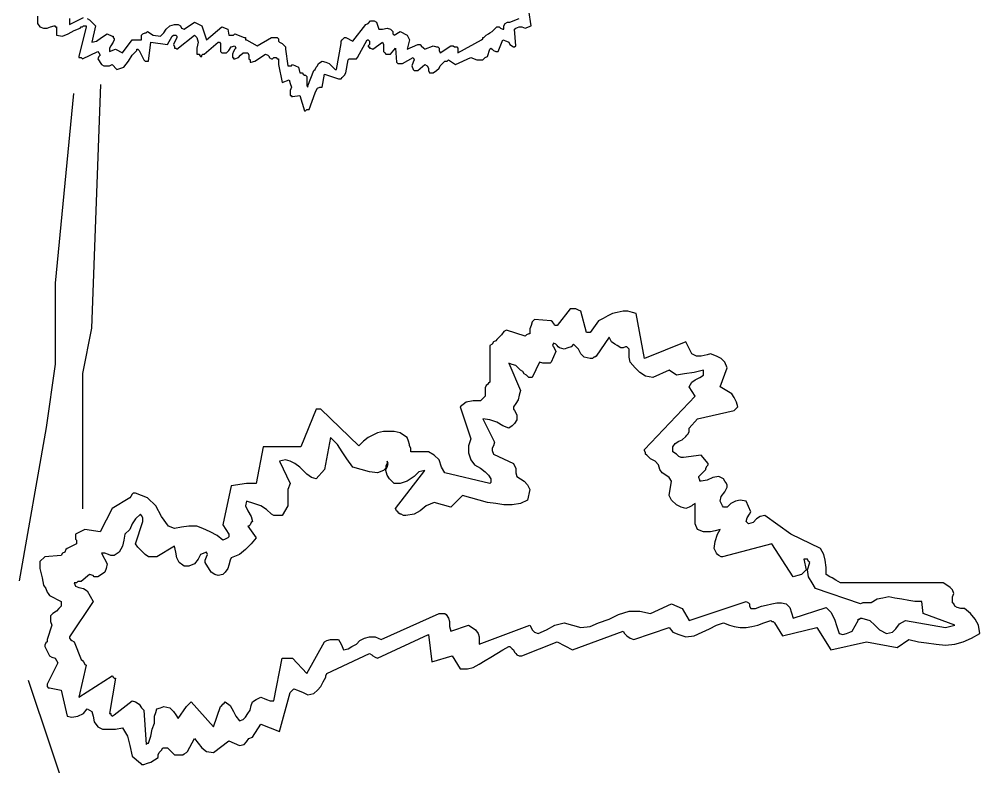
# Model space of a CAD drawing. Extents: x 46.7 to 52.5, y -126.6 to -115.8.
# Drawn here: x 49.4 to 51.468, y -119.026 to -117.416 of the extents above; entities that cross this region are included whole.
import ezdxf

# ---------------------------------------------------------------- set-up
doc = ezdxf.new("R2010")
doc.units = 0
doc.header["$MEASUREMENT"] = 0
doc.layers.get('0').update_dxf_attribs({"linetype": 'CONTINUOUS'})
doc.layers.add('7', color=7, linetype='CONTINUOUS')

msp = doc.modelspace()

# ---------------------------------------------------------------- linework, layer by layer
for points in [[(49.5752, -117.557), (49.5558, -118.0817), (49.5364, -118.1788), (49.5364, -118.3537), (49.5364, -118.4703)], [(49.5169, -117.5765), (49.478, -117.9845), (49.478, -118.1594), (49.4586, -118.2954), (49.4003, -118.6257)], [(49.4197, -118.8395), (49.5169, -119.131), (49.5558, -119.4807), (49.5558, -119.6362), (49.5364, -119.8499), (49.5364, -119.9665)]]:
    msp.add_lwpolyline(points)
at = {"layer": '7', "linetype": 'CONTINUOUS'}
for points in [[(50.0142, -117.6132), (50.0167, -117.6132), (50.0192, -117.6106), (50.0218, -117.6106), (50.0243, -117.6106), (50.037, -117.5751), (50.0396, -117.57), (50.0421, -117.5649), (50.0472, -117.5624), (50.0523, -117.5624), (50.0573, -117.5344), (50.0878, -117.5446), (50.0929, -117.5446), (50.0955, -117.542), (50.1005, -117.537), (50.1031, -117.5319), (50.1082, -117.5039), (50.1107, -117.5014), (50.1158, -117.5014), (50.1183, -117.5014), (50.1234, -117.5014), (50.1234, -117.5014), (50.126, -117.5014), (50.126, -117.5014), (50.1285, -117.4988), (50.1488, -117.4607), (50.1488, -117.4607), (50.1514, -117.4607), (50.1539, -117.4633), (50.1539, -117.4658), (50.1539, -117.4684), (50.1539, -117.4709), (50.1514, -117.4734), (50.1514, -117.476), (50.1539, -117.476), (50.1539, -117.4785), (50.1564, -117.4785), (50.1615, -117.4811), (50.1819, -117.4658), (50.1844, -117.4709), (50.1844, -117.476), (50.1844, -117.4811), (50.1844, -117.4861), (50.1869, -117.4887), (50.1895, -117.4912), (50.1946, -117.4912), (50.1996, -117.4912), (50.2098, -117.4785), (50.2123, -117.509), (50.2149, -117.5116), (50.2174, -117.5116), (50.2225, -117.5116), (50.2251, -117.5116), (50.2479, -117.4988), (50.2505, -117.5039), (50.2479, -117.509), (50.2454, -117.5166), (50.2479, -117.5243), (50.2505, -117.5268), (50.253, -117.5268), (50.2555, -117.5268), (50.2581, -117.5268), (50.2733, -117.5141), (50.2784, -117.5166), (50.281, -117.5217), (50.281, -117.5268), (50.2835, -117.5319), (50.2911, -117.5319), (50.2987, -117.5268), (50.3038, -117.5217), (50.3064, -117.5166), (50.3089, -117.5141), (50.3089, -117.5141), (50.3114, -117.5116), (50.3114, -117.5116), (50.314, -117.509), (50.3165, -117.5065), (50.3216, -117.5065), (50.3242, -117.5039), (50.3394, -117.5141), (50.3724, -117.4988), (50.3851, -117.5039), (50.3902, -117.5039), (50.3978, -117.5039), (50.4029, -117.4988), (50.408, -117.4963), (50.4131, -117.4811), (50.4156, -117.4785), (50.4182, -117.4811), (50.4207, -117.4836), (50.4258, -117.4861), (50.4283, -117.4861), (50.4283, -117.4861), (50.4283, -117.4861), (50.4309, -117.4861), (50.441, -117.4607), (50.4487, -117.4633), (50.4537, -117.4658), (50.4563, -117.4709), (50.4639, -117.476), (50.4639, -117.476), (50.4664, -117.476), (50.4664, -117.476), (50.469, -117.4734), (50.4664, -117.4379), (50.469, -117.4353), (50.4766, -117.4328), (50.4817, -117.4328), (50.4893, -117.4353), (50.502, -117.4302), (50.4969, -117.3972)], [(49.4399, -117.4099), (49.4399, -117.4175), (49.4399, -117.4252), (49.445, -117.4328), (49.4526, -117.4353), (49.4602, -117.4353), (49.4678, -117.4328), (49.4755, -117.4302), (49.478, -117.4302), (49.478, -117.4302), (49.478, -117.4328), (49.4805, -117.4328), (49.4805, -117.4506), (49.4932, -117.4531), (49.506, -117.448), (49.5187, -117.4404), (49.5314, -117.4353), (49.5339, -117.4328), (49.5364, -117.4328), (49.5364, -117.4328), (49.539, -117.4302), (49.5415, -117.4302), (49.5441, -117.4302), (49.5441, -117.4328), (49.5441, -117.4328), (49.5288, -117.4963), (49.5288, -117.4988), (49.5314, -117.4988), (49.5339, -117.4988), (49.5364, -117.5014), (49.5695, -117.4861), (49.572, -117.4887), (49.5746, -117.4938), (49.572, -117.4963), (49.5695, -117.5014), (49.5771, -117.5141), (49.5822, -117.5166), (49.5873, -117.5166), (49.5949, -117.5166), (49.6, -117.5141), (49.6101, -117.5243), (49.6254, -117.5192), (49.6355, -117.5065), (49.6432, -117.4938), (49.6533, -117.4836), (49.6533, -117.4811), (49.6559, -117.4811), (49.6559, -117.4811), (49.6584, -117.4836), (49.6686, -117.5039), (49.6711, -117.5065), (49.6737, -117.5065), (49.6762, -117.5065), (49.6787, -117.5065), (49.6838, -117.4658), (49.7194, -117.4709), (49.7296, -117.4531), (49.7321, -117.4506), (49.7346, -117.4506), (49.7346, -117.4506), (49.7372, -117.4506), (49.7372, -117.4506), (49.7397, -117.4531), (49.7397, -117.4531), (49.7397, -117.4556), (49.7372, -117.4607), (49.7346, -117.4658), (49.7321, -117.4709), (49.7346, -117.476), (49.7346, -117.4785), (49.7372, -117.4785), (49.7372, -117.4785), (49.7397, -117.4811), (49.7778, -117.4506), (49.7829, -117.4556), (49.7855, -117.4658), (49.7829, -117.4785), (49.7829, -117.4887), (49.7829, -117.4887), (49.7829, -117.4887), (49.7829, -117.4912), (49.7829, -117.4912), (49.7855, -117.4912), (49.788, -117.4912), (49.788, -117.4938), (49.7905, -117.4963), (49.7931, -117.4963), (49.7931, -117.4938), (49.7956, -117.4912), (49.7982, -117.4912), (49.8287, -117.4658), (49.8287, -117.4658), (49.8287, -117.4658), (49.8312, -117.4658), (49.8337, -117.4684), (49.8337, -117.4836), (49.8337, -117.4861), (49.8337, -117.4861), (49.8363, -117.4887), (49.8388, -117.4887), (49.8464, -117.4887), (49.8515, -117.4836), (49.8566, -117.476), (49.8642, -117.4734), (49.8668, -117.4785), (49.8642, -117.4811), (49.8617, -117.4861), (49.8591, -117.4912), (49.8591, -117.4912), (49.8591, -117.4938), (49.8591, -117.4963), (49.8591, -117.4988), (49.8591, -117.4988), (49.8617, -117.4988), (49.8617, -117.5014), (49.8642, -117.5014), (49.8719, -117.4988), (49.8769, -117.4938), (49.882, -117.4887), (49.8896, -117.4887), (49.8922, -117.4887), (49.8947, -117.4938), (49.8947, -117.4963), (49.8947, -117.4988), (49.8947, -117.5014), (49.8973, -117.5039), (49.8973, -117.509), (49.8998, -117.509), (49.9074, -117.5065), (49.9151, -117.5014), (49.9227, -117.4963), (49.9303, -117.4912), (49.9354, -117.4938), (49.9379, -117.4963), (49.9379, -117.4988), (49.943, -117.5014), (49.9455, -117.5014), (49.9481, -117.4988), (49.9506, -117.4988), (49.9532, -117.4988), (49.9557, -117.5014), (49.9557, -117.5014), (49.9582, -117.5014), (49.9582, -117.5039), (49.9582, -117.5065), (49.9582, -117.509), (49.9582, -117.5116), (49.9582, -117.5141), (49.9659, -117.5522), (49.9811, -117.5471), (49.9837, -117.5547), (49.9862, -117.5624), (49.9837, -117.57), (49.9837, -117.5776), (49.9837, -117.5802), (49.9862, -117.5802), (49.9862, -117.5827), (49.9887, -117.5827), (50.004, -117.5802), (50.0142, -117.6132)], [(49.5085, -117.415), (49.5085, -117.4277), (49.539, -117.4125)], [(49.5466, -117.415), (49.5517, -117.4175), (49.5593, -117.4252), (49.5644, -117.4302), (49.5568, -117.4658), (49.5669, -117.4633), (49.5771, -117.4556), (49.5898, -117.448), (49.6, -117.4531), (49.6025, -117.4531), (49.6025, -117.4556), (49.605, -117.4582), (49.605, -117.4607), (49.6025, -117.4658), (49.5974, -117.4734), (49.5949, -117.4785), (49.5949, -117.4861), (49.6076, -117.4811), (49.6228, -117.4887), (49.6432, -117.4607), (49.6635, -117.4607), (49.6635, -117.4506), (49.666, -117.448), (49.6711, -117.4455), (49.6737, -117.4455), (49.6762, -117.4429), (49.6889, -117.4506), (49.7041, -117.4531), (49.7118, -117.4455), (49.7169, -117.4379), (49.7245, -117.4302), (49.7346, -117.4277), (49.7423, -117.4277), (49.7473, -117.4302), (49.7499, -117.4353), (49.755, -117.4379), (49.7778, -117.4226), (49.7931, -117.4302), (49.8032, -117.4607), (49.8363, -117.4328), (49.849, -117.4379), (49.8515, -117.4506), (49.8566, -117.4506), (49.8591, -117.4506), (49.8617, -117.4506), (49.8642, -117.448), (49.8846, -117.4556), (49.8871, -117.4556), (49.8871, -117.4582), (49.8871, -117.4607), (49.8896, -117.4607), (49.9125, -117.4734), (49.943, -117.4556), (49.9532, -117.4556), (49.9557, -117.4556), (49.9582, -117.4582), (49.9582, -117.4633), (49.9608, -117.4658), (49.9659, -117.4684), (49.9684, -117.4709), (49.9735, -117.476), (49.9735, -117.4811), (49.9786, -117.5166), (49.9811, -117.5166), (49.9837, -117.5166), (49.9862, -117.5166), (49.9887, -117.5141), (50.0014, -117.5192), (50.004, -117.5319), (50.0065, -117.5319), (50.0091, -117.5319), (50.0091, -117.5319), (50.0116, -117.5344), (50.0142, -117.537), (50.0167, -117.537), (50.0192, -117.5395), (50.0192, -117.5446), (50.0192, -117.5471), (50.0192, -117.5497), (50.0192, -117.5522), (50.0192, -117.5547), (50.0192, -117.5573), (50.0192, -117.5573), (50.0192, -117.5598), (50.0218, -117.5624), (50.0218, -117.5624), (50.0218, -117.5598), (50.0218, -117.5598), (50.0218, -117.5598)], [(50.0218, -117.5598), (50.0345, -117.5268), (50.037, -117.5243), (50.0396, -117.5192), (50.0421, -117.5166), (50.0446, -117.5116), (50.0523, -117.5065), (50.0599, -117.509), (50.0675, -117.5116), (50.0726, -117.5166), (50.0751, -117.5192), (50.0777, -117.5217), (50.0802, -117.5243), (50.0828, -117.5243), (50.0929, -117.4684), (50.0929, -117.4633), (50.0955, -117.4607), (50.1005, -117.4556), (50.1031, -117.4556), (50.1183, -117.4633), (50.1463, -117.4277), (50.1514, -117.4252), (50.1564, -117.4201), (50.1641, -117.4201), (50.1692, -117.4226), (50.1742, -117.4379), (50.1819, -117.4379), (50.192, -117.4353), (50.1996, -117.4379), (50.2047, -117.4429), (50.2047, -117.4429), (50.2047, -117.4455), (50.2047, -117.448), (50.2073, -117.4506), (50.22, -117.4429), (50.2352, -117.4506), (50.2403, -117.4607), (50.2352, -117.4811), (50.2581, -117.4709), (50.2632, -117.4709), (50.2657, -117.4734), (50.2708, -117.4785), (50.2733, -117.4811), (50.2784, -117.4785), (50.286, -117.476), (50.2911, -117.4734), (50.2987, -117.476), (50.3013, -117.476), (50.3038, -117.4785), (50.3038, -117.4836), (50.3064, -117.4887), (50.3292, -117.4734), (50.3318, -117.4734), (50.3318, -117.4734), (50.3343, -117.4734), (50.3343, -117.4734), (50.3369, -117.476), (50.3394, -117.476), (50.3394, -117.476), (50.3419, -117.476), (50.3445, -117.4785), (50.3445, -117.4811), (50.3445, -117.4861), (50.3445, -117.4887), (50.3953, -117.4607), (50.3978, -117.4582), (50.3978, -117.4556), (50.4004, -117.4556), (50.4029, -117.4531), (50.4055, -117.4506), (50.4105, -117.448), (50.4131, -117.4455), (50.4182, -117.4429), (50.4283, -117.4328), (50.4334, -117.4328), (50.436, -117.4353), (50.441, -117.4379), (50.4436, -117.4379), (50.4436, -117.4302), (50.4461, -117.4252), (50.4512, -117.4226), (50.4563, -117.4226), (50.4766, -117.415)], [(49.6686, -119.0209), (49.6762, -119.0184), (49.6838, -119.0158), (49.6914, -119.0107), (49.6991, -119.0057), (49.6991, -119.0006), (49.7016, -118.9955), (49.7067, -118.9904), (49.7092, -118.9853), (49.7092, -118.9853), (49.7118, -118.9853), (49.7169, -118.9853), (49.7194, -118.9853), (49.7346, -119.0006), (49.7372, -119.0006), (49.7423, -119.0006), (49.7448, -119.0006), (49.7473, -119.0006), (49.7524, -119.0006), (49.755, -118.998), (49.7601, -118.9955), (49.7626, -118.993), (49.7778, -118.965), (49.7855, -118.9752), (49.7931, -118.9853), (49.8032, -118.993), (49.8185, -118.9955), (49.8515, -118.9701), (49.8744, -118.9802), (49.8846, -118.9777), (49.8896, -118.9726), (49.8947, -118.965), (49.9023, -118.9625), (49.9201, -118.9345), (49.9608, -118.9498), (49.9837, -118.8659), (49.9913, -118.8583), (49.9989, -118.8608), (50.0116, -118.8659), (50.0218, -118.871), (50.0345, -118.8684), (50.0421, -118.8608), (50.0497, -118.8532), (50.0548, -118.843), (50.0573, -118.838), (50.0599, -118.8329), (50.0599, -118.8303), (50.0624, -118.8252), (50.1539, -118.7821), (50.159, -118.7846), (50.1615, -118.7871), (50.1666, -118.7897), (50.1717, -118.7922), (50.281, -118.7414), (50.2886, -118.7998), (50.3318, -118.7871), (50.3496, -118.8151), (50.3648, -118.8151), (50.3775, -118.8125), (50.3902, -118.8049), (50.4029, -118.7973), (50.4156, -118.7897), (50.4283, -118.7821), (50.441, -118.7744), (50.4537, -118.7668), (50.4563, -118.7668), (50.4614, -118.7719), (50.4639, -118.7744), (50.4664, -118.7795), (50.469, -118.7821), (50.4715, -118.7846), (50.4766, -118.7871), (50.4817, -118.7871), (50.5579, -118.7566), (50.591, -118.7744), (50.7002, -118.7338), (50.7028, -118.7389), (50.7078, -118.7439), (50.7155, -118.749), (50.7231, -118.7516), (50.7993, -118.7261), (50.8069, -118.7363), (50.8196, -118.7414), (50.8349, -118.7465), (50.8527, -118.7439), (50.8705, -118.7363), (50.8857, -118.7287), (50.901, -118.7211), (50.9162, -118.716), (50.9289, -118.7211), (50.9391, -118.7236), (50.9518, -118.7261), (50.9645, -118.7261), (50.9772, -118.7236), (50.9899, -118.7211), (51.0026, -118.716), (51.0178, -118.7109), (51.0178, -118.7109), (51.0204, -118.7134), (51.0229, -118.7134), (51.0255, -118.716), (51.0433, -118.7439), (51.1169, -118.7261), (51.1474, -118.7744), (51.2237, -118.7566), (51.2897, -118.7693), (51.3151, -118.7516), (51.3355, -118.7566), (51.3533, -118.7592), (51.3736, -118.7617), (51.3939, -118.7643), (51.4142, -118.7617), (51.432, -118.7566), (51.4498, -118.749), (51.4676, -118.7389), (51.4651, -118.7211), (51.4574, -118.7084), (51.4473, -118.6957), (51.4346, -118.6855), (51.4269, -118.6855), (51.4193, -118.683), (51.4142, -118.6804), (51.4117, -118.6753), (51.4092, -118.6728), (51.4092, -118.6677), (51.4092, -118.6601), (51.4117, -118.6525), (51.4092, -118.6448), (51.4041, -118.6398), (51.3965, -118.6347), (51.3888, -118.6296), (51.3609, -118.6296), (51.3329, -118.6296), (51.3075, -118.6296), (51.2796, -118.6296), (51.2516, -118.6296), (51.2237, -118.6296), (51.1957, -118.6296), (51.1678, -118.6296), (51.1576, -118.6245), (51.15, -118.6194), (51.1449, -118.6169), (51.1373, -118.6118), (51.1373, -118.5966), (51.1347, -118.5813), (51.1322, -118.5686), (51.1246, -118.5559), (51.061, -118.5254), (51.0051, -118.4848), (50.995, -118.4873), (50.9874, -118.4924), (50.9797, -118.5), (50.9696, -118.5025), (50.9645, -118.4975), (50.967, -118.4898), (50.9721, -118.4822), (50.9746, -118.4771), (50.9645, -118.4543), (50.9518, -118.4517), (50.9416, -118.4543), (50.9315, -118.4593), (50.9238, -118.467), (50.9213, -118.467), (50.9187, -118.467), (50.9162, -118.467), (50.9137, -118.4644), (50.9086, -118.4543), (50.9111, -118.4441), (50.9187, -118.4339), (50.9238, -118.4238), (50.9238, -118.4187), (50.9213, -118.4136), (50.9187, -118.4111), (50.9162, -118.406), (50.906, -118.4009), (50.8933, -118.4034), (50.8806, -118.4085), (50.8679, -118.4111), (50.8654, -118.4111), (50.8654, -118.4085), (50.8628, -118.4034), (50.8628, -118.4009), (50.8781, -118.3857), (50.8781, -118.3831), (50.8806, -118.378), (50.8832, -118.3755), (50.8832, -118.3729), (50.8679, -118.3552), (50.8298, -118.3602), (50.8247, -118.3602), (50.8196, -118.3577), (50.8146, -118.3526), (50.8069, -118.3475), (50.8069, -118.345), (50.8069, -118.3425), (50.8069, -118.3399), (50.8069, -118.3374), (50.812, -118.3298), (50.8196, -118.3247), (50.8273, -118.3221), (50.8349, -118.3145), (50.8374, -118.312), (50.84, -118.3094), (50.8425, -118.3043), (50.8425, -118.2967), (50.8603, -118.2764), (50.9391, -118.2586), (50.9467, -118.251), (50.9442, -118.2408), (50.9391, -118.2307), (50.934, -118.223), (50.9086, -118.2078), (50.9238, -118.1671), (50.9187, -118.1544), (50.9111, -118.1468), (50.901, -118.1417), (50.8883, -118.1366), (50.8806, -118.1392), (50.8679, -118.1417), (50.8578, -118.1417), (50.8476, -118.1366), (50.8349, -118.1112), (50.746, -118.1468), (50.7282, -118.0502), (50.7205, -118.0477), (50.7104, -118.0452), (50.7002, -118.0452), (50.6875, -118.0477), (50.6774, -118.0502), (50.6672, -118.0553), (50.657, -118.0604), (50.6469, -118.0655), (50.6291, -118.0909), (50.6291, -118.0909), (50.6265, -118.0909), (50.624, -118.0909), (50.6214, -118.0909), (50.6087, -118.0452), (50.6037, -118.0426), (50.5986, -118.0401), (50.591, -118.0401), (50.5859, -118.0401), (50.5579, -118.0757), (50.5528, -118.0757), (50.5503, -118.0706), (50.5478, -118.068), (50.5452, -118.0655), (50.5096, -118.0629), (50.5046, -118.068), (50.502, -118.0757), (50.4995, -118.0833), (50.4995, -118.0909), (50.4995, -118.0934), (50.4969, -118.0934), (50.4919, -118.096), (50.4893, -118.0985), (50.4487, -118.0858), (50.4436, -118.0884), (50.4385, -118.096), (50.4334, -118.1011), (50.4283, -118.1061), (50.4258, -118.1087), (50.4207, -118.1112), (50.4182, -118.1163), (50.4131, -118.1188), (50.4131, -118.1976), (50.4105, -118.2002), (50.408, -118.2027), (50.4055, -118.2052), (50.4029, -118.2103), (50.4029, -118.2154), (50.4029, -118.2179), (50.4029, -118.223), (50.4029, -118.2281), (50.3928, -118.2383), (50.3775, -118.2383), (50.3623, -118.2408), (50.3496, -118.251), (50.3724, -118.3196), (50.3673, -118.3348), (50.3673, -118.3501), (50.3724, -118.3653), (50.3801, -118.3755), (50.3928, -118.3831), (50.4029, -118.3907), (50.4105, -118.3984), (50.4156, -118.406), (50.4156, -118.4085), (50.4156, -118.4111), (50.4156, -118.4136), (50.4131, -118.4161), (50.3165, -118.3933), (50.3089, -118.3806), (50.3038, -118.3653), (50.2937, -118.3552), (50.281, -118.3475), (50.2428, -118.3475), (50.2428, -118.3425), (50.2428, -118.3399), (50.2403, -118.3348), (50.2403, -118.3323), (50.2378, -118.3247), (50.2352, -118.317), (50.2276, -118.312), (50.22, -118.3069), (50.2073, -118.3043), (50.1946, -118.3043), (50.1844, -118.3043), (50.1717, -118.3069), (50.1615, -118.312), (50.1514, -118.317), (50.1412, -118.3247), (50.131, -118.3348), (50.0497, -118.2561), (50.0497, -118.2561), (50.0472, -118.2561), (50.0421, -118.2561), (50.0396, -118.2561), (50.0065, -118.3374), (49.9252, -118.3374), (49.91, -118.4161), (49.8896, -118.4161), (49.8566, -118.4212), (49.8388, -118.5051), (49.8515, -118.5254), (49.8515, -118.5305), (49.849, -118.533), (49.8439, -118.5356), (49.8388, -118.5381), (49.8261, -118.528), (49.8109, -118.5203), (49.7956, -118.5127), (49.7829, -118.5076), (49.7651, -118.5076), (49.7499, -118.5102), (49.7346, -118.5127), (49.7219, -118.5076), (49.7067, -118.4873), (49.694, -118.4644), (49.6762, -118.4466), (49.6508, -118.4365), (49.6457, -118.4365), (49.6432, -118.439), (49.6406, -118.4441), (49.6381, -118.4466), (49.6, -118.4695), (49.5746, -118.5203), (49.5415, -118.5152), (49.5212, -118.5254), (49.5212, -118.5305), (49.5212, -118.5356), (49.5237, -118.5381), (49.5237, -118.5457), (49.5034, -118.5559), (49.5009, -118.5584), (49.4983, -118.5635), (49.4932, -118.5661), (49.4907, -118.5711), (49.4551, -118.5737), (49.445, -118.5839), (49.445, -118.5991), (49.45, -118.6194), (49.4526, -118.6347), (49.4577, -118.6423), (49.4602, -118.6499), (49.4628, -118.6525), (49.4653, -118.6575), (49.4907, -118.6702), (49.4907, -118.6804), (49.4856, -118.6855), (49.4805, -118.6906), (49.4729, -118.6957), (49.4678, -118.7007), (49.4678, -118.7058), (49.4678, -118.7134), (49.4704, -118.7211), (49.4602, -118.7516), (49.4602, -118.7566), (49.4577, -118.7592), (49.4551, -118.7643), (49.4551, -118.7668), (49.4653, -118.7871), (49.4704, -118.7897), (49.478, -118.7922), (49.4805, -118.7973), (49.4831, -118.8024), (49.4602, -118.8481), (49.4602, -118.8507), (49.4602, -118.8532), (49.4628, -118.8557), (49.4653, -118.8557), (49.4907, -118.8608), (49.5034, -118.9167), (49.5136, -118.9193), (49.5263, -118.9167), (49.539, -118.9116), (49.5466, -118.9015), (49.5568, -118.9066), (49.5593, -118.9167), (49.5619, -118.9294), (49.5695, -118.9396), (49.5796, -118.9447), (49.5949, -118.9447), (49.6076, -118.9447), (49.6228, -118.9421), (49.633, -118.9599), (49.6381, -118.9802), (49.6432, -119.0031), (49.661, -119.0184), (49.6635, -119.0209), (49.666, -119.0209), (49.6686, -119.0209), (49.6686, -119.0209)], [(49.6787, -118.9752), (49.6838, -118.9599), (49.6864, -118.9447), (49.6914, -118.932), (49.6914, -118.9167), (49.694, -118.9091), (49.6965, -118.9015), (49.7041, -118.8989), (49.7118, -118.8964), (49.7245, -118.8989), (49.7321, -118.9066), (49.7372, -118.9142), (49.7423, -118.9218), (49.7601, -118.8964), (49.7626, -118.8939), (49.7651, -118.8913), (49.7677, -118.8888), (49.7702, -118.8862), (49.8185, -118.9396), (49.8337, -118.8964), (49.8363, -118.8939), (49.8388, -118.8913), (49.8414, -118.8888), (49.8439, -118.8862), (49.8541, -118.8939), (49.8617, -118.9066), (49.8668, -118.9167), (49.8744, -118.9269), (49.882, -118.9243), (49.8871, -118.9193), (49.8922, -118.9116), (49.8973, -118.904), (49.8998, -118.8939), (49.9023, -118.8862), (49.91, -118.8811), (49.9201, -118.8761), (49.9278, -118.8786), (49.9328, -118.8811), (49.9405, -118.8837), (49.9481, -118.8837), (49.9659, -118.7922), (49.9887, -118.7922), (50.0192, -118.8252), (50.0573, -118.7566), (50.0624, -118.7541), (50.0701, -118.7516), (50.0777, -118.7516), (50.0878, -118.7516), (50.0904, -118.7566), (50.0929, -118.7617), (50.0955, -118.7668), (50.098, -118.7744), (50.1082, -118.7719), (50.1158, -118.7668), (50.126, -118.7617), (50.1336, -118.7541), (50.1437, -118.749), (50.1539, -118.7465), (50.1666, -118.7465), (50.1793, -118.7516), (50.3038, -118.6957), (50.3089, -118.6957), (50.314, -118.6957), (50.3165, -118.6957), (50.3191, -118.6982), (50.3242, -118.7058), (50.3267, -118.7134), (50.3267, -118.7236), (50.3292, -118.7338), (50.3673, -118.7211), (50.375, -118.7261), (50.3826, -118.7312), (50.3877, -118.7389), (50.3902, -118.7465), (50.3902, -118.749), (50.3902, -118.7541), (50.3902, -118.7566), (50.3902, -118.7617), (50.4995, -118.7211), (50.502, -118.7261), (50.5046, -118.7312), (50.5096, -118.7363), (50.5173, -118.7389), (50.5351, -118.7312), (50.5528, -118.7211), (50.5732, -118.716), (50.591, -118.7211), (50.6087, -118.7261), (50.6291, -118.7236), (50.6469, -118.716), (50.6697, -118.7084), (50.6901, -118.6982), (50.7129, -118.6906), (50.7358, -118.6906), (50.7587, -118.6957), (50.8044, -118.6753), (50.8273, -118.6855), (50.8425, -118.7109), (50.9645, -118.6702), (50.9696, -118.6728), (50.9721, -118.6753), (50.9721, -118.6804), (50.9746, -118.6855), (50.9848, -118.6855), (50.9975, -118.6804), (51.0077, -118.6779), (51.0204, -118.6753), (51.0306, -118.6728), (51.0407, -118.6728), (51.0509, -118.6753), (51.0585, -118.683), (51.0661, -118.7058), (51.1373, -118.683), (51.1474, -118.6931), (51.1551, -118.7084), (51.1601, -118.7236), (51.1652, -118.7389), (51.1728, -118.7414), (51.1805, -118.7389), (51.1881, -118.7363), (51.1932, -118.7338), (51.2059, -118.7109), (51.2059, -118.7084), (51.2084, -118.7084), (51.211, -118.7058), (51.2135, -118.7058), (51.2313, -118.7109), (51.2415, -118.7211), (51.2516, -118.7312), (51.2669, -118.7389), (51.2796, -118.7363), (51.2872, -118.7287), (51.2948, -118.7185), (51.3075, -118.7109), (51.3939, -118.7261), (51.4142, -118.7211), (51.3456, -118.6957), (51.3431, -118.6702), (51.3278, -118.6702), (51.3151, -118.6677), (51.2999, -118.6652), (51.2847, -118.6626), (51.2719, -118.6601), (51.2592, -118.6626), (51.2465, -118.6652), (51.2338, -118.6728), (51.2262, -118.6728), (51.2211, -118.6728), (51.216, -118.6728), (51.211, -118.6753), (51.1144, -118.6423), (51.1068, -118.6296), (51.0992, -118.6169), (51.0966, -118.6016), (51.1017, -118.5864), (51.0992, -118.5839), (51.0966, -118.5788), (51.0941, -118.5788), (51.089, -118.5788), (51.0941, -118.6016), (51.089, -118.6067), (51.0839, -118.6118), (51.0763, -118.6143), (51.0661, -118.6169), (51.0204, -118.5457), (50.9137, -118.5737), (50.9111, -118.5737), (50.906, -118.5711), (50.9035, -118.5686), (50.901, -118.5661), (50.8959, -118.5559), (50.8984, -118.5407), (50.9035, -118.5254), (50.9086, -118.5152), (50.8984, -118.5178), (50.8883, -118.5203), (50.873, -118.5203), (50.8603, -118.5152), (50.8552, -118.5025), (50.8552, -118.4898), (50.8552, -118.4746), (50.8552, -118.4593), (50.8501, -118.4619), (50.8476, -118.4644), (50.8425, -118.467), (50.8349, -118.4695), (50.8247, -118.467), (50.8146, -118.4619), (50.8044, -118.4517), (50.7993, -118.4416), (50.8044, -118.4111), (50.7993, -118.4034), (50.7917, -118.3984), (50.7841, -118.3933), (50.779, -118.3857), (50.7765, -118.3755), (50.7688, -118.3679), (50.7587, -118.3628), (50.751, -118.3552), (50.7485, -118.3526), (50.7485, -118.3501), (50.746, -118.345), (50.746, -118.3425), (50.8552, -118.2281), (50.8425, -118.2078), (50.8476, -118.1976), (50.8552, -118.1925), (50.8654, -118.1875), (50.873, -118.1824), (50.873, -118.1798), (50.873, -118.1773), (50.873, -118.1748), (50.873, -118.1722), (50.8527, -118.1773), (50.8324, -118.1798), (50.8146, -118.1824), (50.7993, -118.1722), (50.7637, -118.1875), (50.7485, -118.1849), (50.7358, -118.1773), (50.7256, -118.1671), (50.7155, -118.1544), (50.7129, -118.1443), (50.7129, -118.1366), (50.7129, -118.1316), (50.7129, -118.1265), (50.7078, -118.1214), (50.7053, -118.1214), (50.7002, -118.1239), (50.6951, -118.1239), (50.6875, -118.1188), (50.6824, -118.1163), (50.6748, -118.1112), (50.6697, -118.1011), (50.6418, -118.1417), (50.6392, -118.1443), (50.6367, -118.1443), (50.6342, -118.1468), (50.6291, -118.1468), (50.6164, -118.1443), (50.6087, -118.1366), (50.6037, -118.1265), (50.5935, -118.1163), (50.5884, -118.1214), (50.5808, -118.1239), (50.5732, -118.1265), (50.563, -118.1239), (50.5605, -118.1214), (50.5579, -118.1188), (50.5554, -118.1163), (50.5503, -118.1138), (50.5478, -118.1188), (50.5503, -118.1214), (50.5528, -118.1265), (50.5554, -118.1316), (50.5452, -118.1544), (50.5427, -118.157), (50.5351, -118.157), (50.5274, -118.157), (50.5198, -118.1544), (50.5046, -118.1875), (50.502, -118.1875), (50.4995, -118.1875), (50.4969, -118.1875), (50.4944, -118.1849), (50.4919, -118.1824), (50.4868, -118.1798), (50.4842, -118.1748), (50.4792, -118.1722), (50.4741, -118.1671), (50.469, -118.162), (50.4614, -118.1595), (50.4537, -118.157), (50.4792, -118.2154), (50.4766, -118.2256), (50.4741, -118.2357), (50.469, -118.2434), (50.4639, -118.251), (50.4639, -118.2561), (50.4664, -118.2586), (50.469, -118.2637), (50.4715, -118.2688), (50.4715, -118.2789), (50.4664, -118.2866), (50.4614, -118.2916), (50.4537, -118.2967), (50.441, -118.2916), (50.4283, -118.284), (50.4131, -118.2789), (50.3978, -118.2764), (50.4233, -118.3272), (50.4207, -118.3348), (50.4182, -118.3399), (50.4182, -118.345), (50.4207, -118.3526), (50.4639, -118.3729), (50.4664, -118.378), (50.469, -118.3831), (50.469, -118.3933), (50.4715, -118.4009), (50.4792, -118.406), (50.4868, -118.4111), (50.4944, -118.4187), (50.4995, -118.4289), (50.4944, -118.4517), (50.4792, -118.4593), (50.4614, -118.4619), (50.4436, -118.4619), (50.4258, -118.4593), (50.408, -118.4568), (50.3902, -118.4517), (50.3724, -118.4466), (50.3546, -118.4416), (50.3292, -118.467), (50.2937, -118.4568), (50.2759, -118.4644), (50.2632, -118.4746), (50.2505, -118.4822), (50.2327, -118.4848), (50.2276, -118.4848), (50.2225, -118.4822), (50.22, -118.4822), (50.22, -118.4822), (50.2174, -118.4797), (50.2149, -118.4771), (50.2123, -118.4746), (50.2098, -118.4695), (50.2733, -118.3882), (50.2606, -118.3907), (50.2505, -118.4009), (50.2352, -118.4111), (50.22, -118.4161), (50.2174, -118.4161), (50.2123, -118.4161), (50.2098, -118.4161), (50.2073, -118.4161), (50.2022, -118.4111), (50.1971, -118.406), (50.192, -118.3984), (50.1895, -118.3882), (50.1895, -118.3857), (50.192, -118.3806), (50.1946, -118.3729), (50.192, -118.3679), (50.192, -118.3729), (50.1895, -118.378), (50.1895, -118.3831), (50.1844, -118.3882), (50.1717, -118.3933), (50.1539, -118.3907), (50.1361, -118.3857), (50.1183, -118.3806), (50.1056, -118.3628), (50.0955, -118.3475), (50.0853, -118.3323), (50.0701, -118.317), (50.0573, -118.3857), (50.0396, -118.406), (50.0294, -118.4034), (50.0192, -118.3958), (50.0116, -118.3882), (50.004, -118.3806), (49.9938, -118.3729), (49.9837, -118.3679), (49.9735, -118.3653), (49.9608, -118.3679), (49.9837, -118.4161), (49.9786, -118.4289), (49.9786, -118.439), (49.9786, -118.4517), (49.9786, -118.4644), (49.9659, -118.4848), (49.9608, -118.4848), (49.9532, -118.4848), (49.9481, -118.4848), (49.943, -118.4822), (49.9328, -118.472), (49.9201, -118.4644), (49.9049, -118.4593), (49.8896, -118.4543), (49.8871, -118.4644), (49.8922, -118.4746), (49.8998, -118.4873), (49.9023, -118.4975), (49.8998, -118.5), (49.8973, -118.5051), (49.8947, -118.5076), (49.8922, -118.5076), (49.91, -118.533), (49.8998, -118.5457), (49.8871, -118.5584), (49.8744, -118.5686), (49.8566, -118.5762), (49.8541, -118.5813), (49.8515, -118.5915), (49.849, -118.5991), (49.8439, -118.6067), (49.8388, -118.6118), (49.8287, -118.6143), (49.821, -118.6118), (49.8134, -118.6067), (49.8007, -118.5864), (49.8007, -118.5813), (49.8032, -118.5737), (49.8058, -118.5686), (49.8032, -118.5635), (49.7905, -118.5686), (49.7855, -118.5788), (49.7778, -118.5889), (49.7651, -118.594), (49.7626, -118.594), (49.7601, -118.594), (49.755, -118.594), (49.7524, -118.5915), (49.7448, -118.5864), (49.7397, -118.5762), (49.7372, -118.5635), (49.7346, -118.5508), (49.6965, -118.5737), (49.6914, -118.5737), (49.6889, -118.5737), (49.6838, -118.5737), (49.6787, -118.5737), (49.6711, -118.5686), (49.6635, -118.561), (49.6559, -118.5534), (49.6508, -118.5457), (49.666, -118.4975), (49.666, -118.4949), (49.666, -118.4898), (49.6635, -118.4848), (49.661, -118.4822), (49.6508, -118.4924), (49.6432, -118.5025), (49.6381, -118.5152), (49.6279, -118.5254), (49.6254, -118.5381), (49.6228, -118.5508), (49.6152, -118.5635), (49.605, -118.5711), (49.5974, -118.5711), (49.5923, -118.5686), (49.5847, -118.5661), (49.5771, -118.5661), (49.5898, -118.5889), (49.5873, -118.5991), (49.5847, -118.6067), (49.5771, -118.6118), (49.5695, -118.6169), (49.5669, -118.6169), (49.5619, -118.6169), (49.5593, -118.6143), (49.5517, -118.6118), (49.5339, -118.627), (49.5314, -118.627), (49.5263, -118.627), (49.5237, -118.6296), (49.5187, -118.6296), (49.5212, -118.6372), (49.5288, -118.6398), (49.539, -118.6423), (49.5466, -118.6474), (49.5593, -118.6702), (49.5085, -118.7465), (49.5085, -118.749), (49.511, -118.7516), (49.5136, -118.7541), (49.5187, -118.7566), (49.5339, -118.7948), (49.5364, -118.7973), (49.539, -118.7998), (49.5415, -118.8049), (49.5441, -118.8075), (49.5288, -118.8761), (49.6, -118.8303), (49.6, -118.8303), (49.6025, -118.8329), (49.605, -118.8354), (49.6076, -118.8354), (49.5949, -118.9116), (49.5974, -118.9116), (49.5974, -118.9142), (49.6, -118.9167), (49.605, -118.9142), (49.6432, -118.8837), (49.6508, -118.8862), (49.6584, -118.8913), (49.6635, -118.8989), (49.6686, -118.904), (49.6737, -118.9777), (49.6737, -118.9777), (49.6762, -118.9752), (49.6787, -118.9752), (49.6787, -118.9752)]]:
    msp.add_lwpolyline(points, dxfattribs=at)

doc.saveas('drawing.dxf')
